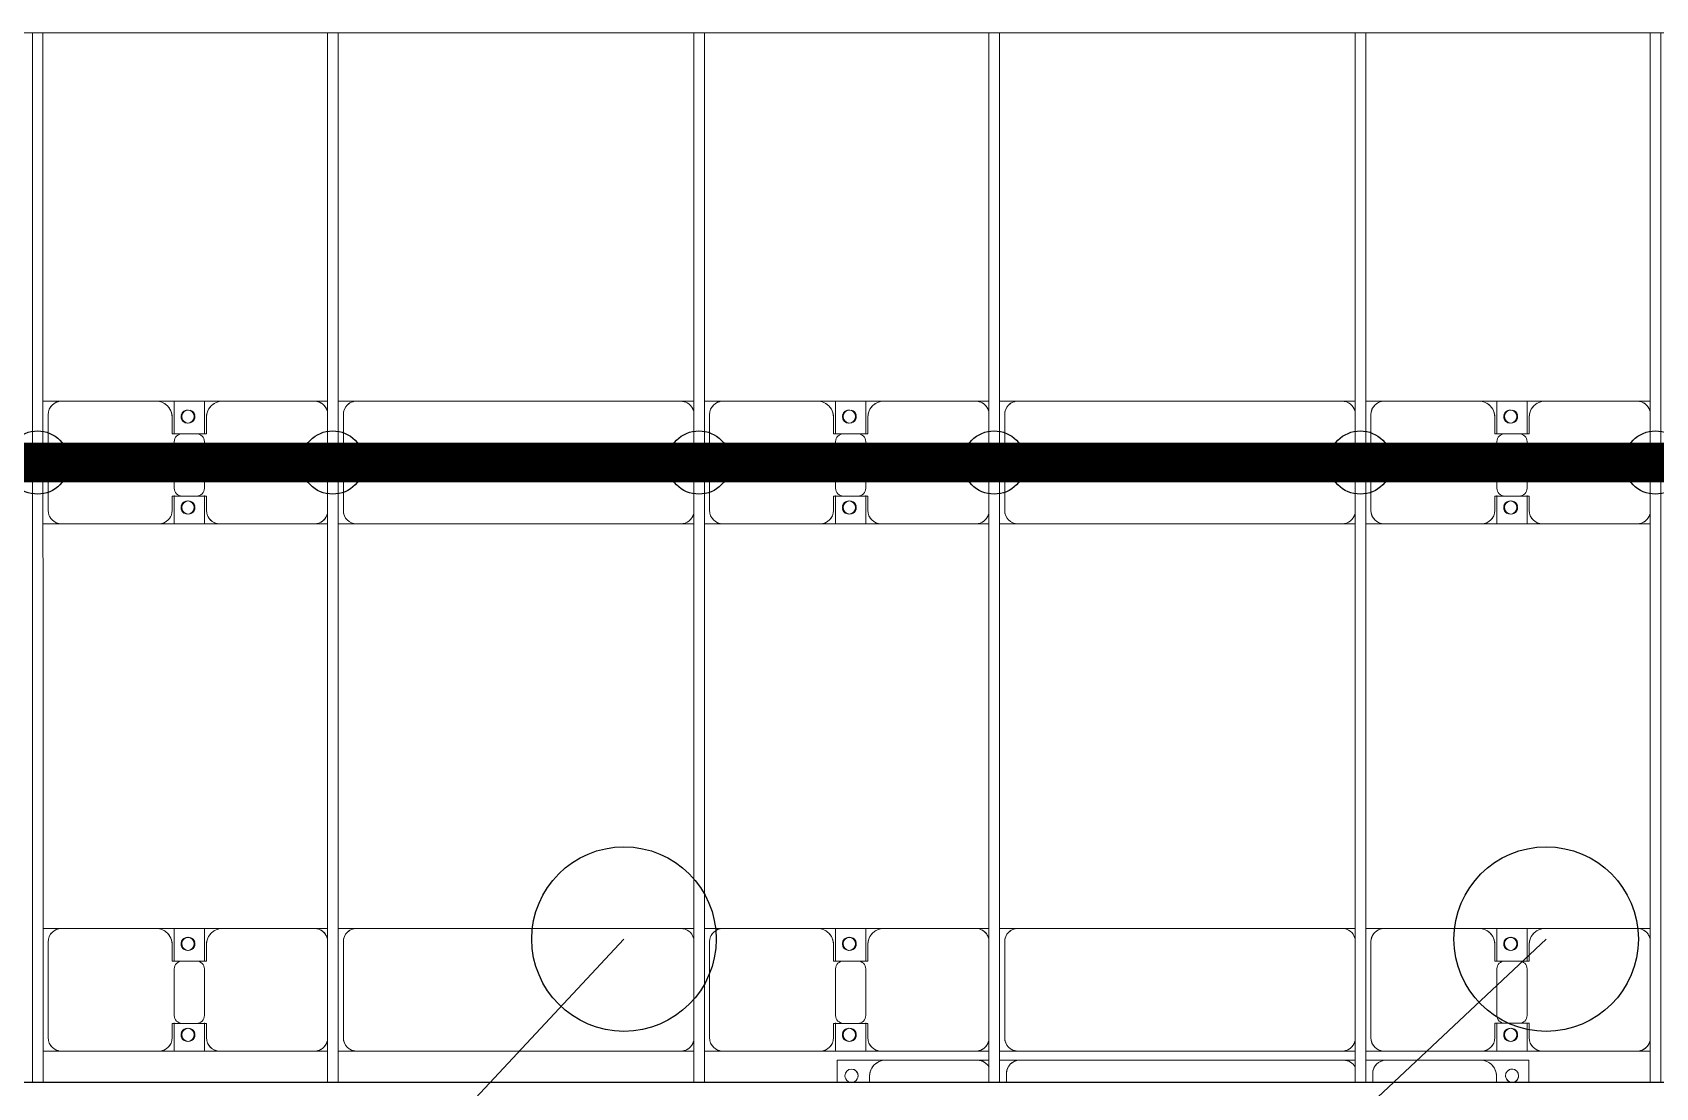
# Model space of a CAD drawing. Header units: millimetres. Extents: x -248177 to 167033, y 156986 to 268923.
# Drawn here: x -210162 to -204002, y 180380 to 184382 of the extents above; entities that cross this region are included whole.
import ezdxf

# ---------------------------------------------------------------- set-up
doc = ezdxf.new("R2010")
doc.units = ezdxf.units.MM
for name, color, linetype, lineweight in [('A-DETL-MBND', 5, 'Continuous', 9), ('A-GENM', 13, 'Continuous', 9), ('S-BEAM', 12, 'Continuous', 9)]:
    doc.layers.add(name, color=color, linetype=linetype, lineweight=lineweight)
for name, color, linetype in [('GC-BICH NEO', 6, 'Continuous'), ('GC-DAY NEO', 5, 'Continuous'), ('GC-HOP 40x60 GIA CUONG', 1, 'Continuous')]:
    doc.layers.add(name, color=color, linetype=linetype)

# ---------------------------------------------------------------- blocks, each defined once
blk = doc.blocks.new('Dầm C52 - Dầm C52-V97-BỐ TRÍ KHUNG KẾT CẤU BÈ PIN 02')
at = {"layer": 'S-BEAM', "color": 1}
for p, q in [((-40252.9, 20), (-36272.9, 20)), ((-36272.9, -20), (-40252.9, -20))]:
    blk.add_line(p, q, dxfattribs=at)
blk = doc.blocks.new('Dầm C52 - Dầm C52-24593-BỐ TRÍ KHUNG KẾT CẤU BÈ PIN 02')
at = {"layer": 'S-BEAM', "color": 1}
for p, q in [((-32198.2, 20), (-28218.2, 20)), ((-28218.2, -20), (-32198.2, -20))]:
    blk.add_line(p, q, dxfattribs=at)
blk = doc.blocks.new('Dầm C52 - Hộp 40x60-25285-BỐ TRÍ KHUNG KẾT CẤU BÈ PIN 02')
at = {"layer": 'S-BEAM', "color": 3, "lineweight": 25}
blk.add_line((92417.5, -20), (-92417.5, -20), dxfattribs=at)
blk = doc.blocks.new('Dai phao do pin - DẢI PHAO ĐỠ PIN-V100-BỐ TRÍ KHUNG KẾT CẤU BÈ PIN 02')
at = {"layer": 'A-DETL-MBND', "color": 8}
for p, q in [((28309.7, 241.6), (28379.7, 241.6)), ((28309.7, 241.6), (28379.7, 241.6)), ((28329.7, 191.6), (28329.7, -173.4)), ((28739.7, 241.6), (28379.7, 241.6)), ((28739.7, 241.6), (28922.2, 241.6)), ((28922.2, 241.6), (28739.7, 241.6)), ((28807.8, 241.6), (28990.3, 241.6)), ((28807.8, 116.2), (28807.8, 241.6)), ((28990.3, 241.6), (28807.8, 241.6)), ((28922.2, 241.6), (28922.2, 116.2)), ((29340.3, 241.6), (28990.3, 241.6)), ((29340.3, 241.6), (29389.7, 241.6)), ((29340.3, 241.6), (29389.7, 241.6)), ((29429.7, 241.6), (29499.7, 241.6)), ((29429.7, 241.6), (29499.7, 241.6)), ((29449.7, 191.6), (29449.7, -173.4)), ((30730.3, 241.6), (29499.7, 241.6)), ((30730.3, 241.6), (30779.7, 241.6)), ((30730.3, 241.6), (30779.7, 241.6)), ((30819.7, 241.6), (30889.7, 241.6)), ((30819.7, 241.6), (30889.7, 241.6)), ((30839.7, 191.6), (30839.7, -173.4)), ((31249.7, 241.6), (30889.7, 241.6)), ((31249.7, 241.6), (31432.2, 241.6)), ((31432.2, 241.6), (31249.7, 241.6)), ((31317.8, 241.6), (31500.3, 241.6)), ((31317.8, 116.2), (31317.8, 241.6)), ((31500.3, 241.6), (31317.8, 241.6)), ((31432.2, 241.6), (31432.2, 116.2)), ((31850.3, 241.6), (31500.3, 241.6)), ((31850.3, 241.6), (31899.7, 241.6)), ((31850.3, 241.6), (31899.7, 241.6)), ((31939.7, 241.6), (32009.7, 241.6)), ((31939.7, 241.6), (32009.7, 241.6)), ((31959.7, 191.6), (31959.7, -173.4)), ((33240.3, 241.6), (32009.7, 241.6)), ((33240.3, 241.6), (33289.7, 241.6)), ((33240.3, 241.6), (33289.7, 241.6)), ((33329.7, 241.6), (33399.7, 241.6)), ((33329.7, 241.6), (33399.7, 241.6)), ((33349.7, 191.6), (33349.7, -173.4)), ((33759.7, 241.6), (33399.7, 241.6)), ((33759.7, 241.6), (33942.2, 241.6)), ((33942.2, 241.6), (33759.7, 241.6)), ((33827.8, 241.6), (34010.3, 241.6)), ((33827.8, 116.2), (33827.8, 241.6)), ((34010.3, 241.6), (33827.8, 241.6)), ((33942.2, 241.6), (33942.2, 116.2)), ((34360.3, 241.6), (34010.3, 241.6)), ((34360.3, 241.6), (34409.7, 241.6)), ((34360.3, 241.6), (34409.7, 241.6)), ((28799.7, 118.2), (28799.7, 181.6)), ((28930.3, 181.6), (28930.3, 118.2)), ((31309.7, 118.2), (31309.7, 181.6)), ((31440.3, 181.6), (31440.3, 118.2)), ((33819.7, 118.2), (33819.7, 181.6)), ((33950.3, 181.6), (33950.3, 118.2)), ((28892.2, 118.2), (28799.7, 118.2)), ((28807.8, 88.2), (28807.8, -88.2)), ((28930.3, 118.2), (28837.8, 118.2)), ((28922.2, -88.2), (28922.2, 88.2)), ((31402.2, 118.2), (31309.7, 118.2)), ((31317.8, 88.2), (31317.8, -88.2)), ((31440.3, 118.2), (31347.8, 118.2)), ((31432.2, -88.2), (31432.2, 88.2)), ((33912.2, 118.2), (33819.7, 118.2)), ((33827.8, 88.2), (33827.8, -88.2)), ((33950.3, 118.2), (33857.8, 118.2)), ((33942.2, -88.2), (33942.2, 88.2)), ((28799.7, -173.4), (28799.7, -118.2)), ((28799.7, -118.2), (28892.2, -118.2)), ((28807.8, -223.4), (28807.8, -116.2)), ((28837.8, -118.2), (28930.3, -118.2)), ((28922.2, -116.2), (28922.2, -223.4)), ((28930.3, -118.2), (28930.3, -173.4)), ((31309.7, -173.4), (31309.7, -118.2)), ((31309.7, -118.2), (31402.2, -118.2)), ((31317.8, -223.4), (31317.8, -116.2)), ((31347.8, -118.2), (31440.3, -118.2)), ((31432.2, -116.2), (31432.2, -223.4)), ((31440.3, -118.2), (31440.3, -173.4)), ((33819.7, -173.4), (33819.7, -118.2)), ((33819.7, -118.2), (33912.2, -118.2)), ((33827.8, -223.4), (33827.8, -116.2)), ((33857.8, -118.2), (33950.3, -118.2)), ((33942.2, -116.2), (33942.2, -223.4)), ((33950.3, -118.2), (33950.3, -173.4)), ((28379.7, -223.4), (28309.7, -223.4)), ((28379.7, -223.4), (28309.7, -223.4)), ((28379.7, -223.4), (28749.7, -223.4)), ((28922.2, -223.4), (28749.7, -223.4)), ((28749.7, -223.4), (28922.2, -223.4)), ((28980.3, -223.4), (28807.8, -223.4)), ((28807.8, -223.4), (28980.3, -223.4)), ((28980.3, -223.4), (29340.3, -223.4)), ((29389.7, -223.4), (29340.3, -223.4)), ((29389.7, -223.4), (29340.3, -223.4)), ((29499.7, -223.4), (29429.7, -223.4)), ((29499.7, -223.4), (29429.7, -223.4)), ((29499.7, -223.4), (30730.3, -223.4)), ((30779.7, -223.4), (30730.3, -223.4)), ((30779.7, -223.4), (30730.3, -223.4)), ((30889.7, -223.4), (30819.7, -223.4)), ((30889.7, -223.4), (30819.7, -223.4)), ((30889.7, -223.4), (31259.7, -223.4)), ((31432.2, -223.4), (31259.7, -223.4)), ((31259.7, -223.4), (31432.2, -223.4)), ((31490.3, -223.4), (31317.8, -223.4)), ((31317.8, -223.4), (31490.3, -223.4)), ((31490.3, -223.4), (31850.3, -223.4)), ((31899.7, -223.4), (31850.3, -223.4)), ((31899.7, -223.4), (31850.3, -223.4)), ((32009.7, -223.4), (31939.7, -223.4)), ((32009.7, -223.4), (31939.7, -223.4)), ((32009.7, -223.4), (33240.3, -223.4)), ((33289.7, -223.4), (33240.3, -223.4)), ((33289.7, -223.4), (33240.3, -223.4)), ((33399.7, -223.4), (33329.7, -223.4)), ((33399.7, -223.4), (33329.7, -223.4)), ((33399.7, -223.4), (33769.7, -223.4)), ((33942.2, -223.4), (33769.7, -223.4)), ((33769.7, -223.4), (33942.2, -223.4)), ((34000.3, -223.4), (33827.8, -223.4)), ((33827.8, -223.4), (34000.3, -223.4)), ((34000.3, -223.4), (34360.3, -223.4)), ((34409.7, -223.4), (34360.3, -223.4)), ((34409.7, -223.4), (34360.3, -223.4))]:
    blk.add_line(p, q, dxfattribs=at)
for centre, radius, start, end in [((28379.7, 191.6), 50, 90, 180), ((28379.7, 191.6), 50, 105, 180), ((28739.7, 181.6), 60, 360, 90), ((28739.7, 181.6), 60, 360, 60), ((28858.6, 183.2), 25, 0, 180), ((28858.6, 183.2), 25, 360, 165), ((28861.4, 183.2), 25, 360, 180), ((28861.4, 183.2), 25, 90, 180), ((28861.4, 183.2), 25, 15, 75), ((28990.3, 181.6), 60, 90, 180), ((28990.3, 181.6), 60, 120, 180), ((29340.3, 191.6), 50, 15, 90), ((29340.3, 191.6), 50, 15, 75), ((29499.7, 191.6), 50, 90, 180), ((29499.7, 191.6), 50, 150, 180), ((29499.7, 191.6), 50, 105, 135), ((30730.3, 191.6), 50, 15, 90), ((30730.3, 191.6), 50, 60, 90), ((30730.3, 191.6), 50, 15, 30), ((30889.7, 191.6), 50, 90, 180), ((30889.7, 191.6), 50, 105, 180), ((31249.7, 181.6), 60, 0, 90), ((31249.7, 181.6), 60, 0, 60), ((31368.6, 183.2), 25, 360, 180), ((31368.6, 183.2), 25, 360, 165), ((31371.4, 183.2), 25, 360, 180), ((31371.4, 183.2), 25, 90, 180), ((31371.4, 183.2), 25, 15, 75), ((31500.3, 181.6), 60, 90, 180), ((31500.3, 181.6), 60, 120, 180), ((31850.3, 191.6), 50, 15, 90), ((31850.3, 191.6), 50, 15, 75), ((32009.7, 191.6), 50, 90, 180), ((32009.7, 191.6), 50, 150, 180), ((32009.7, 191.6), 50, 105, 135), ((33240.3, 191.6), 50, 15, 90), ((33240.3, 191.6), 50, 60, 90), ((33240.3, 191.6), 50, 15, 30), ((33399.7, 191.6), 50, 90, 180), ((33399.7, 191.6), 50, 105, 180), ((33759.7, 181.6), 60, 360, 90), ((33759.7, 181.6), 60, 360, 60), ((33878.6, 183.2), 25, 360, 180), ((33878.6, 183.2), 25, 360, 165), ((33881.4, 183.2), 25, 0, 180), ((33881.4, 183.2), 25, 90, 180), ((33881.4, 183.2), 25, 15, 75), ((34010.3, 181.6), 60, 90, 180), ((34010.3, 181.6), 60, 120, 180), ((34360.3, 191.6), 50, 15, 90), ((34360.3, 191.6), 50, 15, 75), ((28858.6, 183.2), 25, 180, 0), ((28861.4, 183.2), 25, 180, 0), ((28861.4, 183.2), 25, 180, 300), ((28858.6, 183.2), 25, 210, 0), ((28861.4, 183.2), 25, 330, 345), ((31368.6, 183.2), 25, 180, 360), ((31371.4, 183.2), 25, 180, 0), ((31371.4, 183.2), 25, 180, 300), ((31368.6, 183.2), 25, 210, 360), ((31371.4, 183.2), 25, 330, 345), ((33878.6, 183.2), 25, 180, 0), ((33881.4, 183.2), 25, 180, 0), ((33881.4, 183.2), 25, 180, 300), ((33878.6, 183.2), 25, 210, 0), ((33881.4, 183.2), 25, 330, 345), ((28837.8, 88.2), 30, 90, 180), ((28892.2, 88.2), 30, 0, 90), ((31347.8, 88.2), 30, 90, 180), ((31402.2, 88.2), 30, 0, 90), ((33857.8, 88.2), 30, 90, 180), ((33912.2, 88.2), 30, 0, 90), ((28837.8, -88.2), 30, 180, 270), ((28892.2, -88.2), 30, 270, 0), ((31347.8, -88.2), 30, 180, 270), ((31402.2, -88.2), 30, 270, 0), ((33857.8, -88.2), 30, 180, 270), ((33912.2, -88.2), 30, 270, 0), ((28379.7, -173.4), 50, 180, 270), ((28379.7, -173.4), 50, 180, 255), ((28749.7, -173.4), 50, 270, 360), ((28749.7, -173.4), 50, 285, 360), ((28858.6, -161.8), 25, 360, 180), ((28858.6, -161.8), 25, 180, 0), ((28858.6, -161.8), 25, 105, 165), ((28858.6, -161.8), 25, 195, 0), ((28861.4, -161.8), 25, 360, 180), ((28861.4, -161.8), 25, 105, 180), ((28861.4, -161.8), 25, 180, 0), ((28861.4, -161.8), 25, 180, 270), ((28858.6, -161.8), 25, 360, 75), ((28861.4, -161.8), 25, 15, 75), ((28861.4, -161.8), 25, 285, 345), ((28980.3, -173.4), 50, 180, 270), ((28980.3, -173.4), 50, 180, 255), ((29499.7, -173.4), 50, 180, 270), ((29499.7, -173.4), 50, 180, 210), ((30889.7, -173.4), 50, 180, 270), ((30889.7, -173.4), 50, 180, 255), ((31259.7, -173.4), 50, 270, 360), ((31259.7, -173.4), 50, 285, 360), ((31368.6, -161.8), 25, 360, 180), ((31368.6, -161.8), 25, 180, 360), ((31368.6, -161.8), 25, 105, 165), ((31368.6, -161.8), 25, 195, 360), ((31371.4, -161.8), 25, 0, 180), ((31371.4, -161.8), 25, 105, 180), ((31371.4, -161.8), 25, 180, 0), ((31371.4, -161.8), 25, 180, 270), ((31368.6, -161.8), 25, 360, 75), ((31371.4, -161.8), 25, 15, 75), ((31371.4, -161.8), 25, 285, 345), ((31490.3, -173.4), 50, 180, 270), ((31490.3, -173.4), 50, 180, 255), ((32009.7, -173.4), 50, 180, 270), ((32009.7, -173.4), 50, 180, 210), ((33399.7, -173.4), 50, 180, 270), ((33399.7, -173.4), 50, 180, 255), ((33769.7, -173.4), 50, 270, 360), ((33769.7, -173.4), 50, 285, 360), ((33878.6, -161.8), 25, 360, 180), ((33878.6, -161.8), 25, 180, 0), ((33878.6, -161.8), 25, 105, 165), ((33878.6, -161.8), 25, 195, 360), ((33881.4, -161.8), 25, 0, 180), ((33881.4, -161.8), 25, 105, 180), ((33881.4, -161.8), 25, 180, 0), ((33881.4, -161.8), 25, 180, 270), ((33878.6, -161.8), 25, 360, 75), ((33881.4, -161.8), 25, 15, 75), ((33881.4, -161.8), 25, 285, 345), ((34000.3, -173.4), 50, 180, 270), ((34000.3, -173.4), 50, 180, 255), ((29340.3, -173.4), 50, 270, 345), ((29340.3, -173.4), 50, 285, 345), ((29499.7, -173.4), 50, 240, 270), ((30730.3, -173.4), 50, 270, 345), ((30730.3, -173.4), 50, 285, 300), ((30730.3, -173.4), 50, 330, 345), ((31850.3, -173.4), 50, 270, 345), ((31850.3, -173.4), 50, 285, 345), ((32009.7, -173.4), 50, 240, 270), ((33240.3, -173.4), 50, 270, 345), ((33240.3, -173.4), 50, 285, 300), ((33240.3, -173.4), 50, 330, 345), ((34360.3, -173.4), 50, 270, 345), ((34360.3, -173.4), 50, 285, 345)]:
    blk.add_arc(centre, radius, start, end, dxfattribs=at)
blk = doc.blocks.new('Dai phao do pin - DẢI PHAO ĐỠ PIN-V102-BỐ TRÍ KHUNG KẾT CẤU BÈ PIN 02')
at = {"layer": 'A-DETL-MBND', "color": 8}
for p, q in [((28309.7, 241.6), (28379.7, 241.6)), ((28309.7, 241.6), (28379.7, 241.6)), ((28329.7, 191.6), (28329.7, -173.4)), ((28739.7, 241.6), (28379.7, 241.6)), ((28739.7, 241.6), (28922.2, 241.6)), ((28922.2, 241.6), (28739.7, 241.6)), ((28807.8, 241.6), (28990.3, 241.6)), ((28807.8, 116.2), (28807.8, 241.6)), ((28990.3, 241.6), (28807.8, 241.6)), ((28922.2, 241.6), (28922.2, 116.2)), ((29340.3, 241.6), (28990.3, 241.6)), ((29340.3, 241.6), (29389.7, 241.6)), ((29340.3, 241.6), (29389.7, 241.6)), ((29429.7, 241.6), (29499.7, 241.6)), ((29429.7, 241.6), (29499.7, 241.6)), ((29449.7, 191.6), (29449.7, -173.4)), ((30730.3, 241.6), (29499.7, 241.6)), ((30730.3, 241.6), (30779.7, 241.6)), ((30730.3, 241.6), (30779.7, 241.6)), ((30819.7, 241.6), (30889.7, 241.6)), ((30819.7, 241.6), (30889.7, 241.6)), ((30839.7, 191.6), (30839.7, -173.4)), ((31249.7, 241.6), (30889.7, 241.6)), ((31249.7, 241.6), (31432.2, 241.6)), ((31432.2, 241.6), (31249.7, 241.6)), ((31317.8, 241.6), (31500.3, 241.6)), ((31317.8, 116.2), (31317.8, 241.6)), ((31500.3, 241.6), (31317.8, 241.6)), ((31432.2, 241.6), (31432.2, 116.2)), ((31850.3, 241.6), (31500.3, 241.6)), ((31850.3, 241.6), (31899.7, 241.6)), ((31850.3, 241.6), (31899.7, 241.6)), ((31939.7, 241.6), (32009.7, 241.6)), ((31939.7, 241.6), (32009.7, 241.6)), ((31959.7, 191.6), (31959.7, -173.4)), ((33240.3, 241.6), (32009.7, 241.6)), ((33240.3, 241.6), (33289.7, 241.6)), ((33240.3, 241.6), (33289.7, 241.6)), ((33329.7, 241.6), (33399.7, 241.6)), ((33329.7, 241.6), (33399.7, 241.6)), ((33349.7, 191.6), (33349.7, -173.4)), ((33759.7, 241.6), (33399.7, 241.6)), ((33759.7, 241.6), (33942.2, 241.6)), ((33942.2, 241.6), (33759.7, 241.6)), ((33827.8, 241.6), (34010.3, 241.6)), ((33827.8, 116.2), (33827.8, 241.6)), ((34010.3, 241.6), (33827.8, 241.6)), ((33942.2, 241.6), (33942.2, 116.2)), ((34360.3, 241.6), (34010.3, 241.6)), ((34360.3, 241.6), (34409.7, 241.6)), ((34360.3, 241.6), (34409.7, 241.6)), ((28799.7, 118.2), (28799.7, 181.6)), ((28930.3, 181.6), (28930.3, 118.2)), ((31309.7, 118.2), (31309.7, 181.6)), ((31440.3, 181.6), (31440.3, 118.2)), ((33819.7, 118.2), (33819.7, 181.6)), ((33950.3, 181.6), (33950.3, 118.2)), ((28892.2, 118.2), (28799.7, 118.2)), ((28807.8, 88.2), (28807.8, -88.2)), ((28930.3, 118.2), (28837.8, 118.2)), ((28922.2, -88.2), (28922.2, 88.2)), ((31402.2, 118.2), (31309.7, 118.2)), ((31317.8, 88.2), (31317.8, -88.2)), ((31440.3, 118.2), (31347.8, 118.2)), ((31432.2, -88.2), (31432.2, 88.2)), ((33912.2, 118.2), (33819.7, 118.2)), ((33827.8, 88.2), (33827.8, -88.2)), ((33950.3, 118.2), (33857.8, 118.2)), ((33942.2, -88.2), (33942.2, 88.2)), ((28799.7, -173.4), (28799.7, -118.2)), ((28799.7, -118.2), (28892.2, -118.2)), ((28807.8, -223.4), (28807.8, -116.2)), ((28837.8, -118.2), (28930.3, -118.2)), ((28922.2, -116.2), (28922.2, -223.4)), ((28930.3, -118.2), (28930.3, -173.4)), ((31309.7, -173.4), (31309.7, -118.2)), ((31309.7, -118.2), (31402.2, -118.2)), ((31317.8, -223.4), (31317.8, -116.2)), ((31347.8, -118.2), (31440.3, -118.2)), ((31432.2, -116.2), (31432.2, -223.4)), ((31440.3, -118.2), (31440.3, -173.4)), ((33819.7, -173.4), (33819.7, -118.2)), ((33819.7, -118.2), (33912.2, -118.2)), ((33827.8, -223.4), (33827.8, -116.2)), ((33857.8, -118.2), (33950.3, -118.2)), ((33942.2, -116.2), (33942.2, -223.4)), ((33950.3, -118.2), (33950.3, -173.4)), ((28379.7, -223.4), (28309.7, -223.4)), ((28379.7, -223.4), (28309.7, -223.4)), ((28379.7, -223.4), (28749.7, -223.4)), ((28922.2, -223.4), (28749.7, -223.4)), ((28749.7, -223.4), (28922.2, -223.4)), ((28980.3, -223.4), (28807.8, -223.4)), ((28807.8, -223.4), (28980.3, -223.4)), ((28980.3, -223.4), (29340.3, -223.4)), ((29389.7, -223.4), (29340.3, -223.4)), ((29389.7, -223.4), (29340.3, -223.4)), ((29499.7, -223.4), (29429.7, -223.4)), ((29499.7, -223.4), (29429.7, -223.4)), ((29499.7, -223.4), (30730.3, -223.4)), ((30779.7, -223.4), (30730.3, -223.4)), ((30779.7, -223.4), (30730.3, -223.4)), ((30889.7, -223.4), (30819.7, -223.4)), ((30889.7, -223.4), (30819.7, -223.4)), ((30889.7, -223.4), (31259.7, -223.4)), ((31432.2, -223.4), (31259.7, -223.4)), ((31259.7, -223.4), (31432.2, -223.4)), ((31490.3, -223.4), (31317.8, -223.4)), ((31317.8, -223.4), (31490.3, -223.4)), ((31490.3, -223.4), (31850.3, -223.4)), ((31899.7, -223.4), (31850.3, -223.4)), ((31899.7, -223.4), (31850.3, -223.4)), ((32009.7, -223.4), (31939.7, -223.4)), ((32009.7, -223.4), (31939.7, -223.4)), ((32009.7, -223.4), (33240.3, -223.4)), ((33289.7, -223.4), (33240.3, -223.4)), ((33289.7, -223.4), (33240.3, -223.4)), ((33399.7, -223.4), (33329.7, -223.4)), ((33399.7, -223.4), (33329.7, -223.4)), ((33399.7, -223.4), (33769.7, -223.4)), ((33942.2, -223.4), (33769.7, -223.4)), ((33769.7, -223.4), (33942.2, -223.4)), ((34000.3, -223.4), (33827.8, -223.4)), ((33827.8, -223.4), (34000.3, -223.4)), ((34000.3, -223.4), (34360.3, -223.4)), ((34409.7, -223.4), (34360.3, -223.4)), ((34409.7, -223.4), (34360.3, -223.4))]:
    blk.add_line(p, q, dxfattribs=at)
for centre, radius, start, end in [((28379.7, 191.6), 50, 90, 180), ((28379.7, 191.6), 50, 105, 180), ((28739.7, 181.6), 60, 360, 90), ((28739.7, 181.6), 60, 360, 60), ((28858.6, 183.2), 25, 0, 180), ((28858.6, 183.2), 25, 360, 165), ((28861.4, 183.2), 25, 360, 180), ((28861.4, 183.2), 25, 90, 180), ((28861.4, 183.2), 25, 15, 75), ((28990.3, 181.6), 60, 90, 180), ((28990.3, 181.6), 60, 120, 180), ((29340.3, 191.6), 50, 15, 90), ((29340.3, 191.6), 50, 15, 75), ((29499.7, 191.6), 50, 90, 180), ((29499.7, 191.6), 50, 150, 180), ((29499.7, 191.6), 50, 105, 135), ((30730.3, 191.6), 50, 15, 90), ((30730.3, 191.6), 50, 60, 90), ((30730.3, 191.6), 50, 15, 30), ((30889.7, 191.6), 50, 90, 180), ((30889.7, 191.6), 50, 105, 180), ((31249.7, 181.6), 60, 0, 90), ((31249.7, 181.6), 60, 0, 60), ((31368.6, 183.2), 25, 360, 180), ((31368.6, 183.2), 25, 360, 165), ((31371.4, 183.2), 25, 360, 180), ((31371.4, 183.2), 25, 90, 180), ((31371.4, 183.2), 25, 15, 75), ((31500.3, 181.6), 60, 90, 180), ((31500.3, 181.6), 60, 120, 180), ((31850.3, 191.6), 50, 15, 90), ((31850.3, 191.6), 50, 15, 75), ((32009.7, 191.6), 50, 90, 180), ((32009.7, 191.6), 50, 150, 180), ((32009.7, 191.6), 50, 105, 135), ((33240.3, 191.6), 50, 15, 90), ((33240.3, 191.6), 50, 60, 90), ((33240.3, 191.6), 50, 15, 30), ((33399.7, 191.6), 50, 90, 180), ((33399.7, 191.6), 50, 105, 180), ((33759.7, 181.6), 60, 360, 90), ((33759.7, 181.6), 60, 360, 60), ((33878.6, 183.2), 25, 360, 180), ((33878.6, 183.2), 25, 360, 165), ((33881.4, 183.2), 25, 0, 180), ((33881.4, 183.2), 25, 90, 180), ((33881.4, 183.2), 25, 15, 75), ((34010.3, 181.6), 60, 90, 180), ((34010.3, 181.6), 60, 120, 180), ((34360.3, 191.6), 50, 15, 90), ((34360.3, 191.6), 50, 15, 75), ((28858.6, 183.2), 25, 180, 0), ((28861.4, 183.2), 25, 180, 0), ((28861.4, 183.2), 25, 180, 300), ((28858.6, 183.2), 25, 210, 0), ((28861.4, 183.2), 25, 330, 345), ((31368.6, 183.2), 25, 180, 360), ((31371.4, 183.2), 25, 180, 0), ((31371.4, 183.2), 25, 180, 300), ((31368.6, 183.2), 25, 210, 360), ((31371.4, 183.2), 25, 330, 345), ((33878.6, 183.2), 25, 180, 0), ((33881.4, 183.2), 25, 180, 0), ((33881.4, 183.2), 25, 180, 300), ((33878.6, 183.2), 25, 210, 0), ((33881.4, 183.2), 25, 330, 345), ((28837.8, 88.2), 30, 90, 180), ((28892.2, 88.2), 30, 0, 90), ((31347.8, 88.2), 30, 90, 180), ((31402.2, 88.2), 30, 0, 90), ((33857.8, 88.2), 30, 90, 180), ((33912.2, 88.2), 30, 0, 90), ((28837.8, -88.2), 30, 180, 270), ((28892.2, -88.2), 30, 270, 0), ((31347.8, -88.2), 30, 180, 270), ((31402.2, -88.2), 30, 270, 0), ((33857.8, -88.2), 30, 180, 270), ((33912.2, -88.2), 30, 270, 0), ((28379.7, -173.4), 50, 180, 270), ((28379.7, -173.4), 50, 180, 255), ((28749.7, -173.4), 50, 270, 360), ((28749.7, -173.4), 50, 285, 360), ((28858.6, -161.8), 25, 360, 180), ((28858.6, -161.8), 25, 180, 0), ((28858.6, -161.8), 25, 105, 165), ((28858.6, -161.8), 25, 195, 0), ((28861.4, -161.8), 25, 360, 180), ((28861.4, -161.8), 25, 105, 180), ((28861.4, -161.8), 25, 180, 0), ((28861.4, -161.8), 25, 180, 270), ((28858.6, -161.8), 25, 360, 75), ((28861.4, -161.8), 25, 15, 75), ((28861.4, -161.8), 25, 285, 345), ((28980.3, -173.4), 50, 180, 270), ((28980.3, -173.4), 50, 180, 255), ((29499.7, -173.4), 50, 180, 270), ((29499.7, -173.4), 50, 180, 210), ((30889.7, -173.4), 50, 180, 270), ((30889.7, -173.4), 50, 180, 255), ((31259.7, -173.4), 50, 270, 360), ((31259.7, -173.4), 50, 285, 360), ((31368.6, -161.8), 25, 360, 180), ((31368.6, -161.8), 25, 180, 360), ((31368.6, -161.8), 25, 105, 165), ((31368.6, -161.8), 25, 195, 360), ((31371.4, -161.8), 25, 0, 180), ((31371.4, -161.8), 25, 105, 180), ((31371.4, -161.8), 25, 180, 0), ((31371.4, -161.8), 25, 180, 270), ((31368.6, -161.8), 25, 360, 75), ((31371.4, -161.8), 25, 15, 75), ((31371.4, -161.8), 25, 285, 345), ((31490.3, -173.4), 50, 180, 270), ((31490.3, -173.4), 50, 180, 255), ((32009.7, -173.4), 50, 180, 270), ((32009.7, -173.4), 50, 180, 210), ((33399.7, -173.4), 50, 180, 270), ((33399.7, -173.4), 50, 180, 255), ((33769.7, -173.4), 50, 270, 360), ((33769.7, -173.4), 50, 285, 360), ((33878.6, -161.8), 25, 360, 180), ((33878.6, -161.8), 25, 180, 0), ((33878.6, -161.8), 25, 105, 165), ((33878.6, -161.8), 25, 195, 360), ((33881.4, -161.8), 25, 0, 180), ((33881.4, -161.8), 25, 105, 180), ((33881.4, -161.8), 25, 180, 0), ((33881.4, -161.8), 25, 180, 270), ((33878.6, -161.8), 25, 360, 75), ((33881.4, -161.8), 25, 15, 75), ((33881.4, -161.8), 25, 285, 345), ((34000.3, -173.4), 50, 180, 270), ((34000.3, -173.4), 50, 180, 255), ((29340.3, -173.4), 50, 270, 345), ((29340.3, -173.4), 50, 285, 345), ((29499.7, -173.4), 50, 240, 270), ((30730.3, -173.4), 50, 270, 345), ((30730.3, -173.4), 50, 285, 300), ((30730.3, -173.4), 50, 330, 345), ((31850.3, -173.4), 50, 270, 345), ((31850.3, -173.4), 50, 285, 345), ((32009.7, -173.4), 50, 240, 270), ((33240.3, -173.4), 50, 270, 345), ((33240.3, -173.4), 50, 285, 300), ((33240.3, -173.4), 50, 330, 345), ((34360.3, -173.4), 50, 270, 345), ((34360.3, -173.4), 50, 285, 345)]:
    blk.add_arc(centre, radius, start, end, dxfattribs=at)
blk = doc.blocks.new('Dải phao đi lại kèm đỡ invester - DẢI PHAO ĐI LẠI-23457-BỐ TRÍ KHUNG KẾT CẤU BÈ PIN 02')
at = {"layer": 'A-DETL-MBND', "color": 8}
for p, q in [((-241.6, 1312.2), (-158.3, 1312.2)), ((-241.6, 1129.7), (-241.6, 1312.2)), ((-241.6, 1312.2), (-241.6, 1129.7)), ((-158.3, 1312.2), (-241.6, 1312.2)), ((-158.3, 1189.7), (-181.6, 1189.7)), ((-241.6, 1129.7), (-241.6, 769.7)), ((-241.6, 693.2), (-241.6, 769.7)), ((-241.6, 693.2), (-241.6, 769.7)), ((-191.6, 719.7), (-158.3, 719.7)), ((-241.6, 610.3), (-241.6, 653.2)), ((-241.6, 610.3), (-241.6, 653.2)), ((-241.6, 610.3), (-241.6, -620.3)), ((-241.6, -696.8), (-241.6, -620.3)), ((-241.6, -696.8), (-241.6, -620.3)), ((-191.6, -670.3), (-158.3, -670.3)), ((-241.6, -779.7), (-241.6, -736.8)), ((-241.6, -779.7), (-241.6, -736.8)), ((-241.6, -779.7), (-241.6, -1129.7)), ((-241.6, -1312.2), (-241.6, -1129.7)), ((-241.6, -1129.7), (-241.6, -1312.2)), ((-181.6, -1189.7), (-158.3, -1189.7)), ((-158.3, -1312.2), (-241.6, -1312.2)), ((-241.6, -1312.2), (-158.3, -1312.2))]:
    blk.add_line(p, q, dxfattribs=at)
for centre, radius, start, end in [((-183.2, 1248.6), 25, 90, 270), ((-183.2, 1248.6), 25, 90, 255), ((-183.2, 1248.6), 25, 270, 90), ((-183.2, 1248.6), 25, 300, 90), ((-181.6, 1129.7), 60, 90, 180), ((-181.6, 1129.7), 60, 90, 150), ((-183.2, 1248.6), 25, 270, 285), ((-191.6, 769.7), 50, 180, 270), ((-191.6, 769.7), 50, 195, 270), ((-191.6, 610.3), 50, 120, 180), ((-191.6, 610.3), 50, 150, 180), ((-191.6, -620.3), 50, 180, 270), ((-191.6, -620.3), 50, 195, 225), ((-191.6, -620.3), 50, 240, 270), ((-191.6, -779.7), 50, 120, 180), ((-191.6, -779.7), 50, 120, 165), ((-181.6, -1129.7), 60, 180, 270), ((-181.6, -1129.7), 60, 210, 270), ((-183.2, -1258.6), 25, 90, 270), ((-183.2, -1258.6), 25, 180, 270), ((-183.2, -1258.6), 25, 90, 165), ((-183.2, -1258.6), 25, 270, 90), ((-183.2, -1258.6), 25, 60, 90), ((-183.2, -1258.6), 25, 270, 30)]:
    blk.add_arc(centre, radius, start, end, dxfattribs=at)
blk = doc.blocks.new('Dầm C52 - Hộp 40x60-V154-BỐ TRÍ KHUNG KẾT CẤU BÈ PIN 02')
at = {"layer": 'S-BEAM', "color": 3, "lineweight": 25}
blk.add_line((-92417.5, 20), (-19989.2, 20), dxfattribs=at)
blk = doc.blocks.new('HOBANMONG_BEPIN 2_rvt-1-BỐ TRÍ KHUNG KẾT CẤU BÈ PIN 02')
at = {"layer": 'A-GENM', "lineweight": 9}
for name, p, rotation in [('Dai phao do pin - DẢI PHAO ĐỠ PIN-V100-BỐ TRÍ KHUNG KẾT CẤU BÈ PIN 02', (-238432.2, 182740.8), 0.0007586094741477002), ('Dai phao do pin - DẢI PHAO ĐỠ PIN-V102-BỐ TRÍ KHUNG KẾT CẤU BÈ PIN 02', (-238432.2, 180740.8), 0.0007586094741477002), ('Dải phao đi lại kèm đỡ invester - DẢI PHAO ĐI LẠI-23457-BỐ TRÍ KHUNG KẾT CẤU BÈ PIN 02', (-205795.6, 180241.2), 270.0007586098934)]:
    blk.add_blockref(name, p, dxfattribs=dict(at, rotation=rotation))
at = {"layer": 'S-BEAM', "lineweight": 9}
for name, p, rotation in [('Dầm C52 - Dầm C52-V97-BỐ TRÍ KHUNG KẾT CẤU BÈ PIN 02', (-210143, 220652.4), 90.00075860989138), ('Dầm C52 - Dầm C52-V97-BỐ TRÍ KHUNG KẾT CẤU BÈ PIN 02', (-209023, 220652.4), 90.00075860989138), ('Dầm C52 - Dầm C52-V97-BỐ TRÍ KHUNG KẾT CẤU BÈ PIN 02', (-207633, 220652.5), 90.00075860989138), ('Dầm C52 - Dầm C52-24593-BỐ TRÍ KHUNG KẾT CẤU BÈ PIN 02', (-206512.9, 212597.7), 90.00075860989138), ('Dầm C52 - Dầm C52-24593-BỐ TRÍ KHUNG KẾT CẤU BÈ PIN 02', (-205122.9, 212597.8), 90.00075860989138), ('Dầm C52 - Dầm C52-24593-BỐ TRÍ KHUNG KẾT CẤU BÈ PIN 02', (-204002.9, 212597.8), 90.00075860989138), ('Dầm C52 - Hộp 40x60-25285-BỐ TRÍ KHUNG KẾT CẤU BÈ PIN 02', (-148736.2, 184400.3), 0.0007586094741477002), ('Dầm C52 - Hộp 40x60-V154-BỐ TRÍ KHUNG KẾT CẤU BÈ PIN 02', (-148736.2, 180380.3), 0.0007586094741477002)]:
    blk.add_blockref(name, p, dxfattribs=dict(at, rotation=rotation))

msp = doc.modelspace()

# ---------------------------------------------------------------- linework, layer by layer
at = {"layer": 'GC-BICH NEO'}
for centre in [(-207917.5, 180942.6), (-204417.5, 180942.6)]:
    msp.add_circle(centre, 350, dxfattribs=at)
at = {"layer": 'GC-DAY NEO'}
for p, q in [((-207917.5, 180942.6), (-213382.3, 175100)), ((-204417.5, 180942.6), (-210251.2, 175468.2))]:
    msp.add_line(p, q, dxfattribs=at)
at = {"layer": 'GC-HOP 40x60 GIA CUONG', "const_width": 150}
msp.add_lwpolyline([(-213667.5, 182750.3), (-198667.5, 182750.3)], dxfattribs=at)
at = {"layer": 'GC-HOP 40x60 GIA CUONG'}
for centre in [(-210143, 182750.3), (-209023, 182750.3), (-207633, 182750.3), (-206512.9, 182750.3), (-205122.9, 182750.3), (-204002.9, 182750.3)]:
    msp.add_circle(centre, 120, dxfattribs=at)

# ---------------------------------------------------------------- block references
at = {"lineweight": 5}
msp.add_blockref('HOBANMONG_BEPIN 2_rvt-1-BỐ TRÍ KHUNG KẾT CẤU BÈ PIN 02', (0, 0), dxfattribs=at)

doc.saveas('drawing.dxf')
